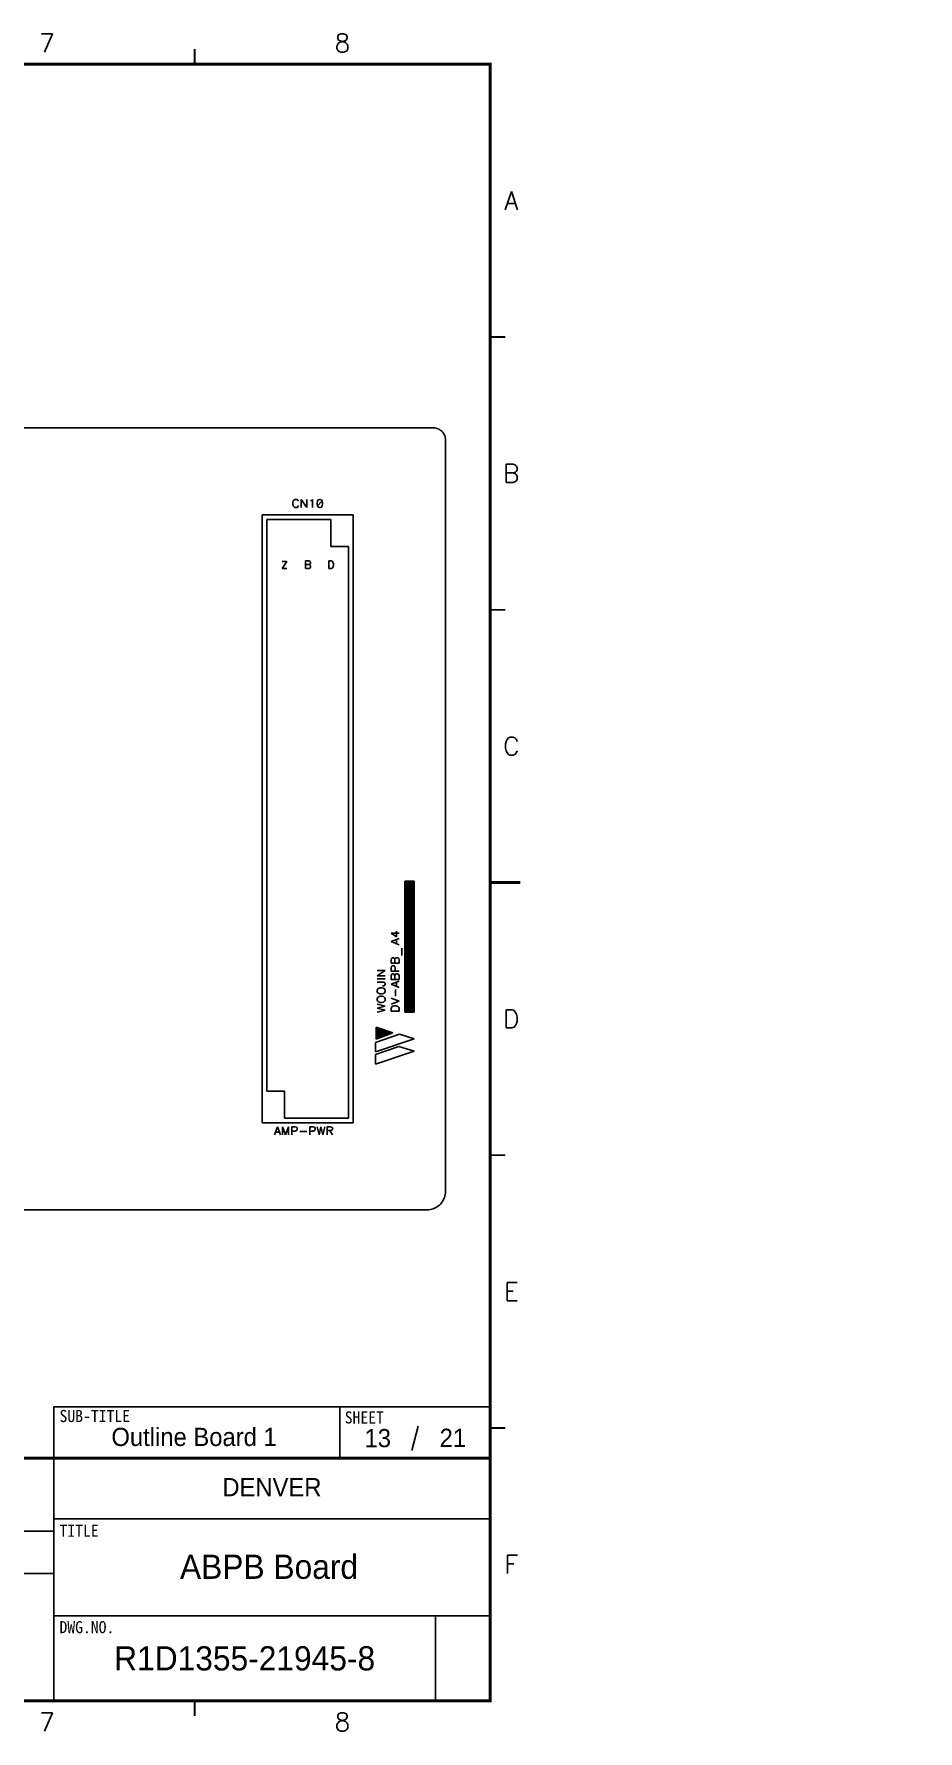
# Model space of a CAD drawing. Extents: x 295 to 953, y 10 to 290.
# Drawn here: x 806.7 to 952.6, y 10 to 290 of the extents above; entities that cross this region are included whole.
import ezdxf
from ezdxf.enums import TextEntityAlignment as Align

# ---------------------------------------------------------------- set-up
doc = ezdxf.new("R2010")
doc.units = 0
doc.header["$LTSCALE"] = 5
doc.header["$MEASUREMENT"] = 0
doc.layers.get('0').update_dxf_attribs({"linetype": 'CONTINUOUS', "lineweight": 25})
doc.layers.add('4', color=4, linetype='CONTINUOUS', lineweight=18)
doc.layers.add('6', color=6, linetype='CONTINUOUS', lineweight=13)
for name, color, linetype in [('DV-ABPB-A4_TSK', 9, 'CONTINUOUS'), ('SHEET', 3, 'CONTINUOUS'), ('문자', 4, 'CONTINUOUS'), ('테두리', 3, 'CONTINUOUS')]:
    doc.layers.add(name, color=color, linetype=linetype)
doc.styles.get("Standard").update_dxf_attribs({"font": 'simplex.shx'})
doc.styles.add('굴림', font='')
doc.styles.add('굴림체', font='')
doc.styles.get('굴림').set_extended_font_data('Gulim')
doc.styles.get('굴림체').set_extended_font_data('GulimChe')

# ---------------------------------------------------------------- blocks, each defined once
blk = doc.blocks.new('C')
at = {"layer": 'SHEET'}
for p, q in [((393.14, 60.3), (392.07, 56.28)), ((333, 55), (333, 15)), ((405, 45), (333, 45)), ((333, 43), (247, 43)), ((333, 36), (247, 36)), ((405, 29), (333, 29)), ((396, 29), (396, 15))]:
    blk.add_line(p, q, dxfattribs=at)
for points in [[(333, 55), (380.19, 55), (380.19, 63.49), (333, 63.49)], [(380.19, 55), (405, 55), (405, 63.49), (380.19, 63.49)]]:
    blk.add_lwpolyline(points, close=True, dxfattribs=at)
at = {"layer": '테두리'}
blk.add_line((405, 285), (405, 15), dxfattribs=at)
for points, const_width in [([(356.25, 287.5), (356.25, 285)], 0.3), ([(15, 285), (15, 15), (405, 15), (405, 285), (15, 285)], 0.5), ([(407.5, 240), (405, 240)], 0.3), ([(407.5, 195), (405, 195)], 0.3), ([(410, 150), (405, 150)], 0.5), ([(407.5, 105), (405, 105)], 0.3), ([(407.5, 60), (405, 60)], 0.3), ([(15, 55), (405, 55)], 0.5), ([(356.25, 12.5), (356.25, 15)], 0.3)]:
    blk.add_lwpolyline(points, dxfattribs=dict(at, const_width=const_width))
at = {"layer": '문자'}
for s, p in [('7', (331.88, 288.5)), ('8', (380.62, 288.5)), ('A', (408.5, 262.5)), ('B', (408.5, 217.5)), ('C', (408.5, 172.5)), ('D', (408.5, 127.5)), ('E', (408.5, 82.5)), ('F', (408.5, 37.5)), ('7', (331.88, 11.5)), ('8', (380.62, 11.5))]:
    blk.add_text(s, height=3, dxfattribs=at).set_placement(p, align=Align.MIDDLE)
at = {"layer": '문자', "style": '굴림체'}
for s, p in [('SUB-TITLE', (339.77, 61.98)), ('SHEET', (384.24, 61.74))]:
    blk.add_text(s, height=2, dxfattribs=at).set_placement(p, align=Align.MIDDLE_CENTER)
for s, p in [('TITLE', (333.95, 42.05)), ('DWG.NO.', (333.95, 26.15))]:
    blk.add_text(s, height=2, dxfattribs=at).set_placement(p)

msp = doc.modelspace()

# ---------------------------------------------------------------- linework, layer by layer
at = {"layer": 'DV-ABPB-A4_TSK'}
for p, q in [((872.63, 225), (501.48, 225)), ((872.87, 224.99), (872.63, 225)), ((873.1, 224.94), (872.87, 224.99)), ((873.33, 224.87), (873.1, 224.94)), ((873.55, 224.77), (873.33, 224.87)), ((873.76, 224.65), (873.55, 224.77)), ((873.95, 224.5), (873.76, 224.65)), ((874.12, 224.33), (873.95, 224.5)), ((874.26, 224.14), (874.12, 224.33)), ((874.39, 223.93), (874.26, 224.14)), ((874.49, 223.72), (874.39, 223.93)), ((874.56, 223.49), (874.49, 223.72)), ((874.6, 223.25), (874.56, 223.49)), ((874.62, 223.01), (874.6, 223.25)), ((874.62, 99), (874.62, 223.02)), ((849.5, 212.89), (849.43, 212.7)), ((849.56, 213.02), (849.5, 212.89)), ((849.69, 213.14), (849.56, 213.02)), ((849.81, 213.21), (849.69, 213.14)), ((850.07, 213.21), (849.81, 213.21)), ((850.2, 213.14), (850.07, 213.21)), ((850.32, 213.02), (850.2, 213.14)), ((850.39, 212.89), (850.32, 213.02)), ((851.72, 211.87), (850.83, 213.21)), ((850.83, 213.21), (850.83, 211.87)), ((851.72, 213.21), (851.72, 211.87)), ((852.35, 212.95), (852.48, 213.02)), ((852.48, 213.02), (852.67, 213.21)), ((852.67, 213.21), (852.67, 211.87)), ((853.5, 212.95), (853.43, 212.64)), ((853.62, 213.14), (853.5, 212.95)), ((854.26, 212.95), (853.5, 212.13)), ((853.82, 213.21), (853.62, 213.14)), ((853.94, 213.21), (853.82, 213.21)), ((854.13, 213.14), (853.94, 213.21)), ((854.26, 212.95), (854.13, 213.14)), ((854.32, 212.64), (854.26, 212.95)), ((844.39, 210.67), (844.39, 110.34)), ((859.37, 210.67), (844.39, 210.67)), ((849.43, 212.7), (849.43, 212.38)), ((849.43, 212.38), (849.5, 212.19)), ((849.5, 212.19), (849.56, 212.07)), ((849.56, 212.07), (849.69, 211.94)), ((849.69, 211.94), (849.81, 211.87)), ((849.81, 211.87), (850.07, 211.87)), ((850.07, 211.87), (850.2, 211.94)), ((850.2, 211.94), (850.32, 212.07)), ((850.32, 212.07), (850.39, 212.19)), ((853.43, 212.64), (853.43, 212.45)), ((853.43, 212.45), (853.5, 212.13)), ((853.5, 212.13), (853.62, 211.94)), ((853.62, 211.94), (853.82, 211.87)), ((853.82, 211.87), (853.94, 211.87)), ((853.94, 211.87), (854.13, 211.94)), ((854.13, 211.94), (854.26, 212.13)), ((854.26, 212.13), (854.32, 212.45)), ((854.32, 212.45), (854.32, 212.64)), ((859.37, 110.34), (859.37, 210.67)), ((845.15, 115.55), (845.15, 209.91)), ((845.15, 209.91), (855.69, 209.91)), ((855.69, 209.91), (855.69, 205.46)), ((855.69, 205.46), (858.61, 205.46)), ((858.61, 205.46), (858.61, 117.96)), ((847.68, 202.97), (848.46, 202.97)), ((848.46, 202.97), (847.68, 201.8)), ((847.68, 201.8), (848.46, 201.8)), ((851.53, 203.05), (851.53, 201.82)), ((852.05, 203.05), (851.53, 203.05)), ((851.53, 202.46), (852.05, 202.46)), ((851.53, 201.82), (852.05, 201.82)), ((852.23, 202.99), (852.05, 203.05)), ((852.05, 202.46), (852.23, 202.52)), ((852.23, 202.4), (852.05, 202.46)), ((852.05, 201.82), (852.23, 201.88)), ((852.29, 202.93), (852.23, 202.99)), ((852.23, 202.52), (852.29, 202.58)), ((852.29, 202.34), (852.23, 202.4)), ((852.23, 201.88), (852.29, 201.94)), ((852.34, 202.81), (852.29, 202.93)), ((852.29, 202.58), (852.34, 202.7)), ((852.34, 202.23), (852.29, 202.34)), ((852.29, 201.94), (852.34, 202.05)), ((852.34, 202.7), (852.34, 202.81)), ((852.34, 202.05), (852.34, 202.23)), ((855.34, 203.05), (855.34, 201.82)), ((855.75, 203.05), (855.34, 203.05)), ((855.34, 201.82), (855.75, 201.82)), ((855.92, 202.99), (855.75, 203.05)), ((855.75, 201.82), (855.92, 201.88)), ((856.04, 202.87), (855.92, 202.99)), ((855.92, 201.88), (856.04, 201.99)), ((856.1, 202.75), (856.04, 202.87)), ((856.04, 201.99), (856.1, 202.11)), ((856.15, 202.58), (856.1, 202.75)), ((856.1, 202.11), (856.15, 202.29)), ((856.15, 202.29), (856.15, 202.58)), ((869.44, 150.22), (867.91, 150.22)), ((867.91, 150.22), (867.91, 128.63)), ((868.04, 149.96), (869.31, 149.96)), ((868.04, 149.84), (869.31, 149.84)), ((868.04, 149.71), (869.31, 149.71)), ((868.04, 149.58), (869.31, 149.58)), ((868.04, 149.45), (869.31, 149.45)), ((868.04, 149.33), (869.31, 149.33)), ((868.04, 149.2), (869.31, 149.2)), ((868.04, 149.07), (869.31, 149.07)), ((868.04, 148.95), (869.31, 148.95)), ((868.04, 148.82), (869.31, 148.82)), ((868.04, 148.69), (869.31, 148.69)), ((868.04, 148.57), (869.31, 148.57)), ((868.04, 148.44), (869.31, 148.44)), ((869.44, 128.63), (869.44, 150.22)), ((868.04, 148.31), (869.31, 148.31)), ((868.04, 148.18), (869.31, 148.18)), ((868.04, 148.06), (869.31, 148.06)), ((868.04, 147.93), (869.31, 147.93)), ((868.04, 147.8), (869.31, 147.8)), ((868.04, 147.68), (869.31, 147.68)), ((868.04, 147.55), (869.31, 147.55)), ((868.04, 147.42), (869.31, 147.42)), ((868.04, 147.3), (869.31, 147.3)), ((868.04, 147.17), (869.31, 147.17)), ((868.04, 147.04), (869.31, 147.04)), ((868.04, 146.91), (869.31, 146.91)), ((868.04, 146.79), (869.31, 146.79)), ((868.04, 146.66), (869.31, 146.66)), ((868.04, 146.53), (869.31, 146.53)), ((868.04, 146.41), (869.31, 146.41)), ((868.04, 146.28), (869.31, 146.28)), ((868.04, 146.15), (869.31, 146.15)), ((868.04, 146.03), (869.31, 146.03)), ((868.04, 145.9), (869.31, 145.9)), ((868.04, 145.77), (869.31, 145.77)), ((868.04, 145.64), (869.31, 145.64)), ((868.04, 145.52), (869.31, 145.52)), ((868.04, 145.39), (869.31, 145.39)), ((868.04, 145.26), (869.31, 145.26)), ((868.04, 145.14), (869.31, 145.14)), ((868.04, 145.01), (869.31, 145.01)), ((868.04, 144.88), (869.31, 144.88)), ((868.04, 144.76), (869.31, 144.76)), ((868.04, 144.63), (869.31, 144.63)), ((868.04, 144.5), (869.31, 144.5)), ((868.04, 144.37), (869.31, 144.37)), ((868.04, 144.25), (869.31, 144.25)), ((868.04, 144.12), (869.31, 144.12)), ((868.04, 143.99), (869.31, 143.99)), ((868.04, 143.87), (869.31, 143.87)), ((868.04, 143.74), (869.31, 143.74)), ((868.04, 143.61), (869.31, 143.61)), ((868.04, 143.49), (869.31, 143.49)), ((868.04, 143.36), (869.31, 143.36)), ((868.04, 143.23), (869.31, 143.23)), ((868.04, 143.1), (869.31, 143.1)), ((868.04, 142.98), (869.31, 142.98)), ((868.04, 142.85), (869.31, 142.85)), ((866.96, 141.64), (865.63, 141.64)), ((865.63, 141.64), (866.52, 141.01)), ((866.96, 140.75), (865.63, 140.25)), ((865.63, 140.25), (866.96, 139.74)), ((866.52, 141.01), (866.52, 141.96)), ((866.52, 139.93), (866.52, 140.56)), ((868.04, 142.72), (869.31, 142.72)), ((868.04, 142.6), (869.31, 142.6)), ((868.04, 142.47), (869.31, 142.47)), ((868.04, 142.34), (869.31, 142.34)), ((868.04, 142.22), (869.31, 142.22)), ((868.04, 142.09), (869.31, 142.09)), ((868.04, 141.96), (869.31, 141.96)), ((868.04, 141.83), (869.31, 141.83)), ((868.04, 141.71), (869.31, 141.71)), ((868.04, 141.58), (869.31, 141.58)), ((868.04, 141.45), (869.31, 141.45)), ((868.04, 141.33), (869.31, 141.33)), ((868.04, 141.2), (869.31, 141.2)), ((868.04, 141.07), (869.31, 141.07)), ((868.04, 140.95), (869.31, 140.95)), ((868.04, 140.82), (869.31, 140.82)), ((868.04, 140.69), (869.31, 140.69)), ((868.04, 140.56), (869.31, 140.56)), ((868.04, 140.44), (869.31, 140.44)), ((868.04, 140.31), (869.31, 140.31)), ((868.04, 140.18), (869.31, 140.18)), ((868.04, 140.06), (869.31, 140.06)), ((865.69, 137.45), (865.63, 137.26)), ((865.63, 137.26), (865.63, 136.69)), ((865.76, 137.52), (865.69, 137.45)), ((865.88, 137.58), (865.76, 137.52)), ((866.01, 137.58), (865.88, 137.58)), ((866.14, 137.52), (866.01, 137.58)), ((866.2, 137.45), (866.14, 137.52)), ((866.26, 137.26), (866.2, 137.45)), ((866.33, 137.45), (866.26, 137.26)), ((866.26, 136.69), (866.26, 137.26)), ((866.39, 137.52), (866.33, 137.45)), ((866.52, 137.58), (866.39, 137.52)), ((866.71, 137.58), (866.52, 137.58)), ((866.84, 137.52), (866.71, 137.58)), ((866.9, 137.45), (866.84, 137.52)), ((866.96, 137.26), (866.9, 137.45)), ((866.96, 136.69), (866.96, 137.26)), ((867.41, 137.96), (867.41, 139.17)), ((868.04, 139.93), (869.31, 139.93)), ((868.04, 139.8), (869.31, 139.8)), ((868.04, 139.68), (869.31, 139.68)), ((868.04, 139.55), (869.31, 139.55)), ((868.04, 139.42), (869.31, 139.42)), ((868.04, 139.29), (869.31, 139.29)), ((868.04, 139.17), (869.31, 139.17)), ((868.04, 139.04), (869.31, 139.04)), ((868.04, 138.91), (869.31, 138.91)), ((868.04, 138.79), (869.31, 138.79)), ((868.04, 138.66), (869.31, 138.66)), ((868.04, 138.53), (869.31, 138.53)), ((868.04, 138.41), (869.31, 138.41)), ((868.04, 138.28), (869.31, 138.28)), ((868.04, 138.15), (869.31, 138.15)), ((868.04, 138.02), (869.31, 138.02)), ((868.04, 137.9), (869.31, 137.9)), ((868.04, 137.77), (869.31, 137.77)), ((868.04, 137.64), (869.31, 137.64)), ((868.04, 137.52), (869.31, 137.52)), ((868.04, 137.39), (869.31, 137.39)), ((868.04, 137.26), (869.31, 137.26)), ((863.34, 135.48), (864.67, 135.48)), ((864.67, 135.48), (863.34, 134.6)), ((863.34, 134.6), (864.67, 134.6)), ((865.63, 136.69), (866.96, 136.69)), ((865.69, 136.12), (865.63, 135.93)), ((865.63, 135.93), (865.63, 135.36)), ((865.63, 135.36), (866.96, 135.36)), ((865.69, 134.79), (865.63, 134.6)), ((865.63, 134.6), (865.63, 134.02)), ((865.76, 136.18), (865.69, 136.12)), ((865.76, 134.85), (865.69, 134.79)), ((865.88, 136.25), (865.76, 136.18)), ((865.88, 134.91), (865.76, 134.85)), ((866.07, 136.25), (865.88, 136.25)), ((866.01, 134.91), (865.88, 134.91)), ((866.14, 134.85), (866.01, 134.91)), ((866.2, 136.18), (866.07, 136.25)), ((866.2, 134.79), (866.14, 134.85)), ((866.26, 136.12), (866.2, 136.18)), ((866.26, 134.6), (866.2, 134.79)), ((866.33, 135.93), (866.26, 136.12)), ((866.33, 134.79), (866.26, 134.6)), ((866.26, 134.02), (866.26, 134.6)), ((866.33, 135.36), (866.33, 135.93)), ((866.39, 134.85), (866.33, 134.79)), ((866.52, 134.91), (866.39, 134.85)), ((866.71, 134.91), (866.52, 134.91)), ((866.84, 134.85), (866.71, 134.91)), ((866.9, 134.79), (866.84, 134.85)), ((866.96, 134.6), (866.9, 134.79)), ((866.96, 134.02), (866.96, 134.6)), ((868.04, 137.14), (869.31, 137.14)), ((868.04, 137.01), (869.31, 137.01)), ((868.04, 136.88), (869.31, 136.88)), ((868.04, 136.75), (869.31, 136.75)), ((868.04, 136.63), (869.31, 136.63)), ((868.04, 136.5), (869.31, 136.5)), ((868.04, 136.37), (869.31, 136.37)), ((868.04, 136.25), (869.31, 136.25)), ((868.04, 136.12), (869.31, 136.12)), ((868.04, 135.99), (869.31, 135.99)), ((868.04, 135.87), (869.31, 135.87)), ((868.04, 135.74), (869.31, 135.74)), ((868.04, 135.61), (869.31, 135.61)), ((868.04, 135.48), (869.31, 135.48)), ((868.04, 135.36), (869.31, 135.36)), ((868.04, 135.23), (869.31, 135.23)), ((868.04, 135.1), (869.31, 135.1)), ((868.04, 134.98), (869.31, 134.98)), ((868.04, 134.85), (869.31, 134.85)), ((868.04, 134.72), (869.31, 134.72)), ((868.04, 134.6), (869.31, 134.6)), ((868.04, 134.47), (869.31, 134.47)), ((863.34, 134.09), (864.67, 134.09)), ((863.34, 133.58), (864.36, 133.58)), ((863.4, 132.37), (863.34, 132.25)), ((863.34, 132.25), (863.34, 131.99)), ((863.34, 131.99), (863.4, 131.86)), ((863.53, 132.5), (863.4, 132.37)), ((863.4, 131.86), (863.53, 131.74)), ((863.66, 132.56), (863.53, 132.5)), ((863.53, 131.74), (863.66, 131.67)), ((863.85, 132.63), (863.66, 132.56)), ((863.66, 131.67), (863.85, 131.61)), ((864.17, 132.63), (863.85, 132.63)), ((863.85, 131.61), (864.17, 131.61)), ((864.36, 132.56), (864.17, 132.63)), ((864.17, 131.61), (864.36, 131.67)), ((864.36, 132.94), (864.23, 132.94)), ((864.36, 133.58), (864.55, 133.52)), ((864.55, 133.01), (864.36, 132.94)), ((864.48, 132.5), (864.36, 132.56)), ((864.36, 131.67), (864.48, 131.74)), ((864.61, 132.37), (864.48, 132.5)), ((864.48, 131.74), (864.61, 131.86)), ((864.55, 133.52), (864.61, 133.45)), ((864.61, 133.07), (864.55, 133.01)), ((864.61, 133.45), (864.67, 133.33)), ((864.67, 133.2), (864.61, 133.07)), ((864.67, 132.25), (864.61, 132.37)), ((864.61, 131.86), (864.67, 131.99)), ((864.67, 133.33), (864.67, 133.2)), ((864.67, 131.99), (864.67, 132.25)), ((865.63, 134.02), (866.96, 134.02)), ((866.96, 133.71), (865.63, 133.2)), ((865.63, 133.2), (866.96, 132.69)), ((866.39, 131.23), (866.39, 132.37)), ((866.52, 132.88), (866.52, 133.52)), ((868.04, 134.34), (869.31, 134.34)), ((868.04, 134.21), (869.31, 134.21)), ((868.04, 134.09), (869.31, 134.09)), ((868.04, 133.96), (869.31, 133.96)), ((868.04, 133.83), (869.31, 133.83)), ((868.04, 133.71), (869.31, 133.71)), ((868.04, 133.58), (869.31, 133.58)), ((868.04, 133.45), (869.31, 133.45)), ((868.04, 133.33), (869.31, 133.33)), ((868.04, 133.2), (869.31, 133.2)), ((868.04, 133.07), (869.31, 133.07)), ((868.04, 132.94), (869.31, 132.94)), ((868.04, 132.82), (869.31, 132.82)), ((868.04, 132.69), (869.31, 132.69)), ((868.04, 132.56), (869.31, 132.56)), ((868.04, 132.44), (869.31, 132.44)), ((868.04, 132.31), (869.31, 132.31)), ((868.04, 132.18), (869.31, 132.18)), ((868.04, 132.06), (869.31, 132.06)), ((868.04, 131.93), (869.31, 131.93)), ((868.04, 131.8), (869.31, 131.8)), ((868.04, 131.67), (869.31, 131.67)), ((863.4, 130.98), (863.34, 130.85)), ((863.34, 130.85), (863.34, 130.59)), ((863.34, 130.59), (863.4, 130.47)), ((864.67, 129.58), (863.34, 129.9)), ((863.34, 129.26), (864.67, 129.58)), ((864.67, 128.94), (863.34, 129.26)), ((863.34, 128.63), (864.67, 128.94)), ((863.53, 131.1), (863.4, 130.98)), ((863.4, 130.47), (863.53, 130.34)), ((863.66, 131.17), (863.53, 131.1)), ((863.53, 130.34), (863.66, 130.28)), ((863.85, 131.23), (863.66, 131.17)), ((863.66, 130.28), (863.85, 130.21)), ((864.17, 131.23), (863.85, 131.23)), ((863.85, 130.21), (864.17, 130.21)), ((864.36, 131.17), (864.17, 131.23)), ((864.17, 130.21), (864.36, 130.28)), ((864.48, 131.1), (864.36, 131.17)), ((864.36, 130.28), (864.48, 130.34)), ((864.61, 130.98), (864.48, 131.1)), ((864.48, 130.34), (864.61, 130.47)), ((864.67, 130.85), (864.61, 130.98)), ((864.61, 130.47), (864.67, 130.59)), ((864.67, 130.59), (864.67, 130.85)), ((866.96, 130.4), (865.63, 130.91)), ((865.63, 129.9), (866.96, 130.4)), ((865.69, 129.39), (865.63, 129.2)), ((865.63, 129.2), (865.63, 128.75)), ((865.82, 129.52), (865.69, 129.39)), ((865.95, 129.58), (865.82, 129.52)), ((866.14, 129.64), (865.95, 129.58)), ((866.45, 129.64), (866.14, 129.64)), ((866.64, 129.58), (866.45, 129.64)), ((866.77, 129.52), (866.64, 129.58)), ((866.9, 129.39), (866.77, 129.52)), ((866.96, 129.2), (866.9, 129.39)), ((866.96, 128.75), (866.96, 129.2)), ((868.04, 131.55), (869.31, 131.55)), ((868.04, 131.42), (869.31, 131.42)), ((868.04, 131.29), (869.31, 131.29)), ((868.04, 131.17), (869.31, 131.17)), ((868.04, 131.04), (869.31, 131.04)), ((868.04, 130.91), (869.31, 130.91)), ((868.04, 130.79), (869.31, 130.79)), ((868.04, 130.66), (869.31, 130.66)), ((868.04, 130.53), (869.31, 130.53)), ((868.04, 130.4), (869.31, 130.4)), ((868.04, 130.28), (869.31, 130.28)), ((868.04, 130.15), (869.31, 130.15)), ((868.04, 130.02), (869.31, 130.02)), ((868.04, 129.9), (869.31, 129.9)), ((868.04, 129.77), (869.31, 129.77)), ((868.04, 129.64), (869.31, 129.64)), ((868.04, 129.52), (869.31, 129.52)), ((868.04, 129.39), (869.31, 129.39)), ((868.04, 129.26), (869.31, 129.26)), ((868.04, 129.13), (869.31, 129.13)), ((868.04, 129.01), (869.31, 129.01)), ((868.04, 128.88), (869.31, 128.88)), ((863.16, 126.13), (863.16, 124.16)), ((865.91, 125.19), (863.16, 126.13)), ((865.63, 128.75), (866.96, 128.75)), ((867.91, 128.63), (869.44, 128.63)), ((868.04, 128.75), (869.31, 128.75)), ((867, 124.97), (863.06, 123.6)), ((863.06, 122.05), (869.46, 124.18)), ((863.06, 123.6), (863.06, 122.05)), ((863.16, 124.16), (865.91, 125.19)), ((863.29, 125.95), (863.31, 125.95)), ((863.29, 125.83), (863.67, 125.83)), ((863.29, 125.7), (864.03, 125.7)), ((863.29, 125.58), (864.39, 125.58)), ((863.29, 125.46), (864.75, 125.46)), ((863.29, 125.33), (865.11, 125.33)), ((863.29, 125.21), (865.47, 125.21)), ((863.29, 125.09), (865.27, 125.09)), ((863.29, 124.96), (864.94, 124.96)), ((863.29, 124.84), (864.61, 124.84)), ((863.29, 124.71), (864.28, 124.71)), ((863.29, 124.59), (863.95, 124.59)), ((863.29, 124.47), (863.62, 124.47)), ((869.46, 124.18), (867, 124.97)), ((866.92, 122.94), (863.06, 121.62)), ((863.06, 120.02), (869.46, 122.15)), ((863.06, 121.62), (863.06, 120.02)), ((869.46, 122.15), (866.92, 122.94)), ((858.61, 117.96), (858.61, 111.1)), ((848.07, 115.55), (845.15, 115.55)), ((848.07, 111.1), (848.07, 115.55)), ((844.39, 110.34), (859.37, 110.34)), ((846.89, 109.7), (846.39, 108.37)), ((847.4, 108.37), (846.89, 109.7)), ((848.23, 108.37), (847.72, 109.7)), ((847.72, 109.7), (847.72, 108.37)), ((858.61, 111.1), (848.07, 111.1)), ((848.74, 109.7), (848.23, 108.37)), ((848.74, 108.37), (848.74, 109.7)), ((849.81, 109.7), (849.24, 109.7)), ((849.24, 109.7), (849.24, 108.37)), ((850.01, 109.64), (849.81, 109.7)), ((850.07, 109.58), (850.01, 109.64)), ((850.13, 109.45), (850.07, 109.58)), ((850.07, 109.13), (850.13, 109.26)), ((850.13, 109.26), (850.13, 109.45)), ((852.8, 109.7), (852.23, 109.7)), ((852.23, 109.7), (852.23, 108.37)), ((852.99, 109.64), (852.8, 109.7)), ((853.05, 109.58), (852.99, 109.64)), ((853.12, 109.45), (853.05, 109.58)), ((853.05, 109.13), (853.12, 109.26)), ((853.12, 109.26), (853.12, 109.45)), ((853.43, 109.7), (853.75, 108.37)), ((853.75, 108.37), (854.07, 109.7)), ((854.07, 109.7), (854.39, 108.37)), ((854.39, 108.37), (854.7, 109.7)), ((855.66, 109.7), (855.09, 109.7)), ((855.09, 109.7), (855.09, 108.37)), ((855.85, 109.64), (855.66, 109.7)), ((855.91, 109.58), (855.85, 109.64)), ((855.97, 109.45), (855.91, 109.58)), ((855.91, 109.2), (855.97, 109.32)), ((855.97, 109.32), (855.97, 109.45)), ((846.58, 108.81), (847.21, 108.81)), ((849.24, 109), (849.81, 109)), ((849.81, 109), (850.01, 109.07)), ((850.01, 109.07), (850.07, 109.13)), ((850.58, 108.94), (851.72, 108.94)), ((852.23, 109), (852.8, 109)), ((852.8, 109), (852.99, 109.07)), ((852.99, 109.07), (853.05, 109.13)), ((855.09, 109.07), (855.66, 109.07)), ((855.53, 109.07), (855.97, 108.37)), ((855.66, 109.07), (855.85, 109.13)), ((855.85, 109.13), (855.91, 109.2)), ((874.36, 97.8), (874.45, 98.02)), ((874.45, 98.02), (874.52, 98.26)), ((874.52, 98.26), (874.57, 98.51)), ((874.57, 98.51), (874.61, 98.75)), ((874.61, 98.75), (874.62, 99)), ((501.48, 96), (871.62, 96)), ((871.62, 96), (871.86, 96.01)), ((871.86, 96.01), (872.11, 96.04)), ((872.11, 96.04), (872.35, 96.09)), ((872.35, 96.09), (872.59, 96.16)), ((872.59, 96.16), (872.82, 96.25)), ((872.82, 96.25), (873.04, 96.36)), ((873.04, 96.36), (873.26, 96.49)), ((873.26, 96.49), (873.46, 96.63)), ((873.46, 96.63), (873.65, 96.79)), ((873.65, 96.79), (873.82, 96.97)), ((873.82, 96.97), (873.98, 97.16)), ((873.98, 97.16), (874.13, 97.36)), ((874.13, 97.36), (874.25, 97.57)), ((874.25, 97.57), (874.36, 97.8))]:
    msp.add_line(p, q, dxfattribs=at)

# ---------------------------------------------------------------- block references
msp.add_blockref('C', (476.98, 0))

# ---------------------------------------------------------------- texts
at = {"layer": '4', "style": '굴림'}
for s, p in [('Outline Board 1', (833.13, 58.53)), ('13', (863.44, 58.33)), ('21', (875.83, 58.38)), ('DENVER', (845.98, 50.24))]:
    msp.add_text(s, height=3, dxfattribs=at).set_placement(p, align=Align.MIDDLE_CENTER)
at = {"layer": '6', "color": 4, "char_height": 3, "attachment_point": 4, "style": '굴림체'}
for insert, width in [((905.28, 137.42), 36.962), ((952.58, 106.26), 52.2944), ((952.58, 102.14), 52.2944)]:
    msp.add_mtext('{\\f굴림|b0|i0|c129;\\C7;', dxfattribs=dict(at, insert=insert, width=width))
at = {"layer": '문자', "style": '굴림'}
for s, p in [('ABPB Board', (845.5, 37.11)), ('R1D1355-21945-8', (841.48, 22))]:
    msp.add_text(s, height=4, dxfattribs=at).set_placement(p, align=Align.MIDDLE_CENTER)

doc.saveas('drawing.dxf')
